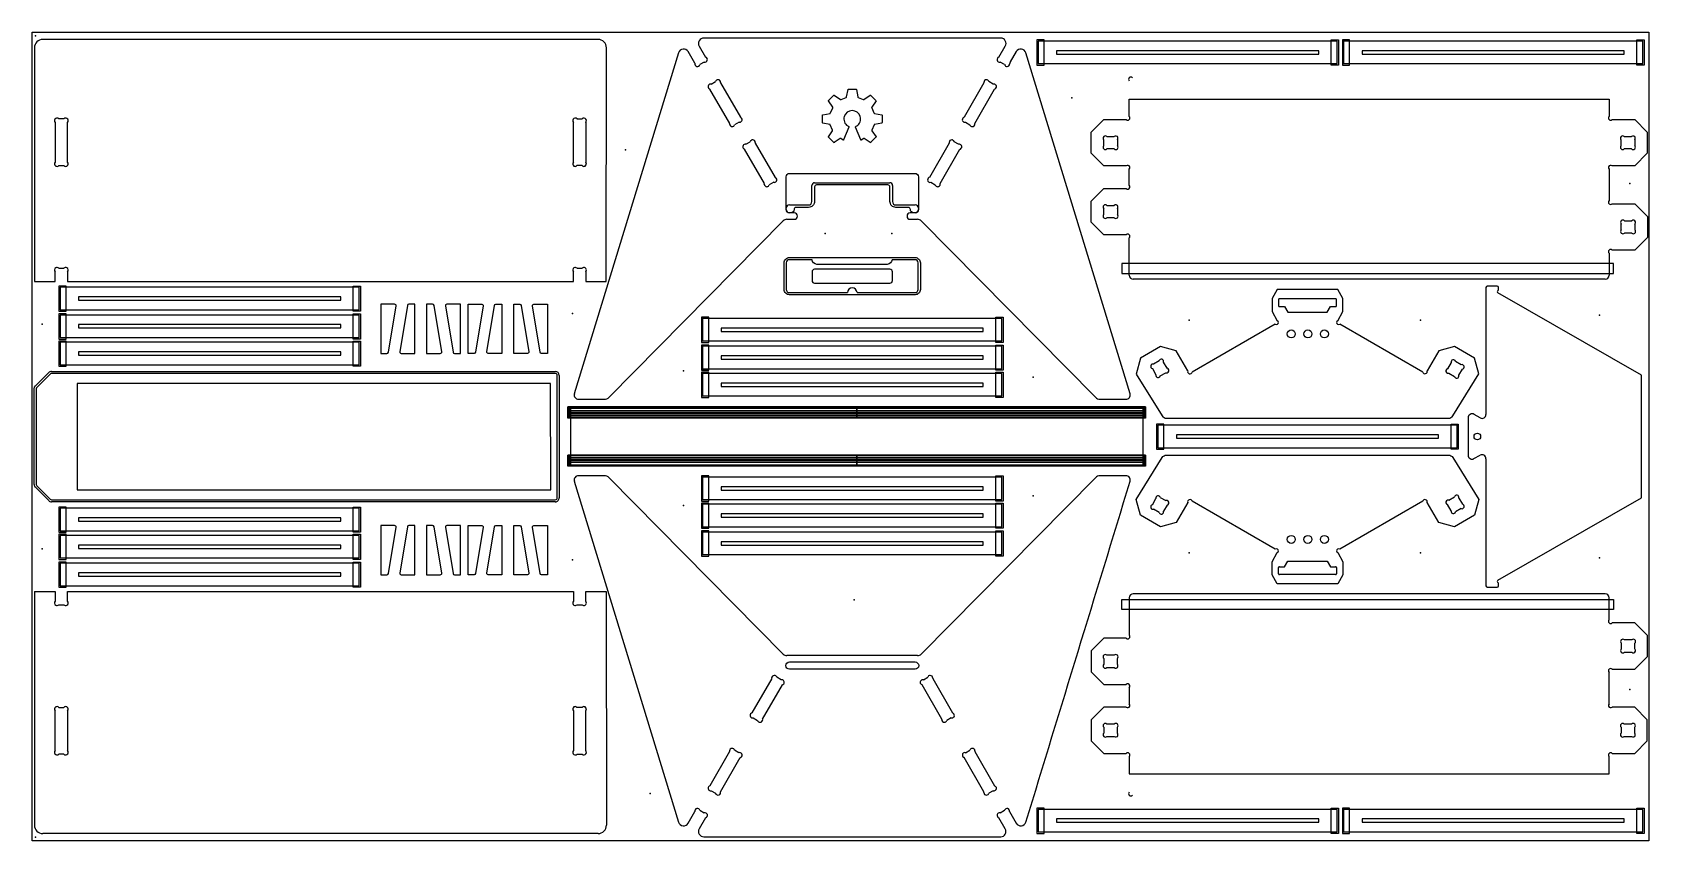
# Model space of a CAD drawing. Extents: x 0 to 96, y 0 to 48.
import ezdxf

# ---------------------------------------------------------------- set-up
doc = ezdxf.new("R2010")
doc.units = 0
doc.header["$MEASUREMENT"] = 0
for name, color, linetype in [('ANGLED_POCKET_3D', 7, 'CONTINUOUS'), ('ANGLED_POCKET_ENTRY', 3, 'CONTINUOUS'), ('BOARD_FIXINGS', 6, 'CONTINUOUS'), ('POCKETS_10MM', 5, 'CONTINUOUS'), ('POCKETS_5MM', 4, 'CONTINUOUS'), ('PROFILE_-_INSIDE', 30, 'CONTINUOUS'), ('PROFILE_-_OUTSIDE', 18, 'CONTINUOUS'), ('STOCK_PERIMETER', 1, 'CONTINUOUS')]:
    doc.layers.add(name, color=color, linetype=linetype)

msp = doc.modelspace()

# ---------------------------------------------------------------- linework, layer by layer
at = {"layer": 'ANGLED_POCKET_3D'}
for p, q in [((31.809, 25.783), (31.809, 25.726)), ((31.809, 25.783, -0.42), (31.809, 25.783)), ((31.809, 25.114, -0.42), (31.809, 25.783, -0.42)), ((66.104, 25.783, -0.42), (31.809, 25.783, -0.42)), ((66.104, 25.783), (31.809, 25.783)), ((31.809, 25.783, -0.21), (31.809, 25.726, -0.21)), ((66.104, 25.783, -0.21), (31.809, 25.783, -0.21)), ((66.104, 25.754), (31.809, 25.754)), ((31.809, 25.726), (31.809, 25.726, -0.354)), ((31.809, 25.167), (31.809, 25.726)), ((31.809, 25.726, -0.354), (31.809, 25.372, -0.354)), ((31.888, 25.726), (31.809, 25.726)), ((31.809, 25.726, -0.177), (31.809, 25.269, -0.177)), ((31.809, 25.448, -0.354), (31.809, 25.448, -0.42)), ((66.104, 25.448, -0.42), (31.809, 25.448, -0.42)), ((31.809, 25.447, -0.354), (31.809, 25.447)), ((31.888, 25.447), (31.809, 25.447)), ((31.809, 25.372, -0.354), (31.809, 25.167)), ((31.809, 25.288, -0.21), (31.809, 25.114, -0.21)), ((31.888, 25.167), (31.809, 25.167)), ((31.809, 25.167), (31.809, 25.114)), ((66.104, 25.14), (31.809, 25.14)), ((31.809, 25.114), (31.809, 25.114, -0.42)), ((66.104, 25.114), (31.809, 25.114)), ((66.104, 25.114, -0.42), (31.809, 25.114, -0.42)), ((66.104, 25.114, -0.21), (31.809, 25.114, -0.21)), ((31.849, 25.726), (31.849, 25.167)), ((31.888, 25.726), (31.888, 25.726, -0.354)), ((31.888, 25.167), (31.888, 25.726)), ((31.888, 25.726, -0.354), (31.888, 25.372, -0.354)), ((66.024, 25.726, -0.354), (31.888, 25.726, -0.354)), ((66.024, 25.726), (31.888, 25.726)), ((31.888, 25.726, -0.177), (31.888, 25.269, -0.177)), ((66.024, 25.726, -0.177), (31.888, 25.726, -0.177)), ((66.024, 25.549, -0.354), (31.888, 25.549, -0.354)), ((31.888, 25.447, -0.354), (31.888, 25.447)), ((31.888, 25.372, -0.354), (31.888, 25.167)), ((66.024, 25.372, -0.354), (31.888, 25.372, -0.354)), ((66.024, 25.269, -0.177), (31.888, 25.269, -0.177)), ((66.024, 25.167), (31.888, 25.167)), ((48.956, 25.114, -0.42), (48.956, 25.783, -0.42)), ((48.956, 25.783, -0.42), (48.956, 25.783)), ((48.956, 25.783), (48.956, 25.726)), ((48.956, 25.726), (48.956, 25.726, -0.354)), ((48.956, 25.726, -0.354), (48.956, 25.372, -0.354)), ((48.956, 25.372, -0.354), (48.956, 25.167)), ((48.956, 25.167), (48.956, 25.114)), ((48.956, 25.114), (48.956, 25.114, -0.42)), ((66.024, 25.726), (66.104, 25.726)), ((66.024, 25.167), (66.024, 25.726)), ((66.024, 25.726), (66.024, 25.726, -0.354)), ((66.024, 25.726, -0.354), (66.024, 25.372, -0.354)), ((66.024, 25.726, -0.177), (66.024, 25.269, -0.177)), ((66.024, 25.447, -0.354), (66.024, 25.447)), ((66.024, 25.447), (66.104, 25.447)), ((66.024, 25.372, -0.354), (66.024, 25.167)), ((66.104, 25.167), (66.024, 25.167)), ((66.064, 25.726), (66.064, 25.167)), ((66.104, 25.783), (66.104, 25.726)), ((66.104, 25.783, -0.42), (66.104, 25.783)), ((66.104, 25.114, -0.42), (66.104, 25.783, -0.42)), ((66.104, 25.783, -0.21), (66.104, 25.726, -0.21)), ((66.104, 25.726), (66.104, 25.726, -0.354)), ((66.104, 25.726, -0.354), (66.104, 25.372, -0.354)), ((66.104, 25.167), (66.104, 25.726)), ((66.104, 25.726, -0.177), (66.104, 25.269, -0.177)), ((66.104, 25.448, -0.354), (66.104, 25.448, -0.42)), ((66.104, 25.447, -0.354), (66.104, 25.447)), ((66.104, 25.372, -0.354), (66.104, 25.167)), ((66.104, 25.288, -0.21), (66.104, 25.114, -0.21)), ((66.104, 25.167), (66.104, 25.114)), ((66.104, 25.114), (66.104, 25.114, -0.42)), ((31.809, 22.913, -0.42), (31.809, 22.244, -0.42)), ((31.809, 22.913), (31.809, 22.913, -0.42)), ((31.809, 22.86), (31.809, 22.913)), ((66.104, 22.913), (31.809, 22.913)), ((66.104, 22.913, -0.42), (31.809, 22.913, -0.42)), ((31.809, 22.739, -0.21), (31.809, 22.913, -0.21)), ((66.104, 22.913, -0.21), (31.809, 22.913, -0.21)), ((66.104, 22.887), (31.809, 22.887)), ((31.809, 22.86), (31.809, 22.301)), ((31.809, 22.655, -0.354), (31.809, 22.86)), ((31.888, 22.86), (31.809, 22.86)), ((31.809, 22.301, -0.177), (31.809, 22.758, -0.177)), ((31.809, 22.301, -0.354), (31.809, 22.655, -0.354)), ((31.809, 22.58, -0.354), (31.809, 22.58)), ((31.888, 22.58), (31.809, 22.58)), ((31.809, 22.579, -0.354), (31.809, 22.579, -0.42)), ((66.104, 22.579, -0.42), (31.809, 22.579, -0.42)), ((31.809, 22.301), (31.809, 22.301, -0.354)), ((31.888, 22.301), (31.809, 22.301)), ((31.809, 22.244), (31.809, 22.301)), ((31.809, 22.244, -0.21), (31.809, 22.301, -0.21)), ((66.104, 22.272), (31.809, 22.272)), ((31.809, 22.244, -0.42), (31.809, 22.244)), ((66.104, 22.244, -0.42), (31.809, 22.244, -0.42)), ((66.104, 22.244), (31.809, 22.244)), ((66.104, 22.244, -0.21), (31.809, 22.244, -0.21)), ((31.849, 22.301), (31.849, 22.86)), ((31.888, 22.86), (31.888, 22.301)), ((31.888, 22.655, -0.354), (31.888, 22.86)), ((66.024, 22.86), (31.888, 22.86)), ((31.888, 22.301, -0.177), (31.888, 22.758, -0.177)), ((66.024, 22.758, -0.177), (31.888, 22.758, -0.177)), ((31.888, 22.301, -0.354), (31.888, 22.655, -0.354)), ((66.024, 22.655, -0.354), (31.888, 22.655, -0.354)), ((31.888, 22.58, -0.354), (31.888, 22.58)), ((66.024, 22.478, -0.354), (31.888, 22.478, -0.354)), ((31.888, 22.301), (31.888, 22.301, -0.354)), ((66.024, 22.301, -0.354), (31.888, 22.301, -0.354)), ((66.024, 22.301), (31.888, 22.301)), ((66.024, 22.301, -0.177), (31.888, 22.301, -0.177)), ((48.956, 22.86), (48.956, 22.913)), ((48.956, 22.913), (48.956, 22.913, -0.42)), ((48.956, 22.913, -0.42), (48.956, 22.244, -0.42)), ((48.956, 22.655, -0.354), (48.956, 22.86)), ((48.956, 22.301, -0.354), (48.956, 22.655, -0.354)), ((48.956, 22.244), (48.956, 22.301)), ((48.956, 22.301), (48.956, 22.301, -0.354)), ((48.956, 22.244, -0.42), (48.956, 22.244)), ((66.104, 22.86), (66.024, 22.86)), ((66.024, 22.86), (66.024, 22.301)), ((66.024, 22.655, -0.354), (66.024, 22.86)), ((66.024, 22.301, -0.177), (66.024, 22.758, -0.177)), ((66.024, 22.301, -0.354), (66.024, 22.655, -0.354)), ((66.024, 22.58, -0.354), (66.024, 22.58)), ((66.024, 22.58), (66.104, 22.58)), ((66.024, 22.301), (66.104, 22.301)), ((66.024, 22.301), (66.024, 22.301, -0.354)), ((66.064, 22.301), (66.064, 22.86)), ((66.104, 22.913, -0.42), (66.104, 22.244, -0.42)), ((66.104, 22.913), (66.104, 22.913, -0.42)), ((66.104, 22.86), (66.104, 22.913)), ((66.104, 22.739, -0.21), (66.104, 22.913, -0.21)), ((66.104, 22.655, -0.354), (66.104, 22.86)), ((66.104, 22.86), (66.104, 22.301)), ((66.104, 22.301, -0.177), (66.104, 22.758, -0.177)), ((66.104, 22.301, -0.354), (66.104, 22.655, -0.354)), ((66.104, 22.58, -0.354), (66.104, 22.58)), ((66.104, 22.579, -0.354), (66.104, 22.579, -0.42)), ((66.104, 22.301), (66.104, 22.301, -0.354)), ((66.104, 22.244), (66.104, 22.301)), ((66.104, 22.244, -0.21), (66.104, 22.301, -0.21)), ((66.104, 22.244, -0.42), (66.104, 22.244))]:
    msp.add_line(p, q, dxfattribs=at)
at = {"layer": 'ANGLED_POCKET_ENTRY'}
for points in [[(31.888, 25.726), (66.024, 25.726), (66.024, 25.167), (31.888, 25.167)], [(31.888, 22.301), (66.024, 22.301), (66.024, 22.86), (31.888, 22.86)]]:
    msp.add_lwpolyline(points, close=True, dxfattribs=at)
at = {"layer": 'BOARD_FIXINGS'}
for p in [(0.193, 47.821), (61.721, 44.145), (35.232, 41.05), (94.856, 39.044), (47.079, 36.081), (51.049, 36.081), (32.078, 31.328), (68.699, 30.931), (82.439, 30.931), (93.065, 31.232), (0.582, 30.698), (38.677, 27.927), (59.436, 27.534), (59.436, 20.493), (38.677, 19.907), (0.582, 17.334), (32.078, 16.693), (68.699, 17.1), (82.439, 17.1), (93.065, 16.799), (48.805, 14.313), (94.856, 8.988), (36.688, 2.809), (0.193, 0.211)]:
    msp.add_point(p, dxfattribs=at)
at = {"layer": 'POCKETS_10MM'}
for p, q in [((48.035, 44.041), (48.336, 44.165)), ((49.041, 44.165), (49.343, 44.041)), ((47.398, 43.239), (47.531, 43.549)), ((49.846, 43.549), (49.979, 43.239)), ((47.519, 42.21), (47.387, 42.541)), ((49.99, 42.541), (49.858, 42.21)), ((48.155, 41.632), (48.003, 41.714)), ((49.374, 41.714), (49.222, 41.632)), ((1.139, 27.88), (31.053, 27.882)), ((0.112, 26.853), (0.13, 26.943)), ((0.13, 26.943), (0.181, 27.02)), ((0.181, 27.02), (0.972, 27.811)), ((31.291, 27.646), (31.294, 20.375)), ((0.112, 21.165), (0.112, 26.853)), ((0.972, 20.207), (0.181, 20.998)), ((31.058, 20.139), (1.139, 20.138))]:
    msp.add_line(p, q, dxfattribs=at)
for points in [[(59.656, 46.08), (60.089, 46.08), (60.089, 47.576), (59.656, 47.576)], [(77.568, 46.08), (77.135, 46.08), (77.135, 47.576), (77.568, 47.576)], [(77.795, 46.08), (78.228, 46.08), (78.228, 47.576), (77.795, 47.576)], [(95.708, 46.08), (95.275, 46.08), (95.275, 47.576), (95.708, 47.576)], [(64.694, 34.288), (64.694, 33.704), (93.894, 33.704), (93.894, 34.288)], [(1.575, 31.46), (2.008, 31.46), (2.008, 32.956), (1.575, 32.956)], [(19.488, 31.46), (19.055, 31.46), (19.055, 32.956), (19.488, 32.956)], [(1.575, 29.806), (2.008, 29.806), (2.008, 31.302), (1.575, 31.302)], [(19.488, 29.806), (19.055, 29.806), (19.055, 31.302), (19.488, 31.302)], [(39.732, 29.605), (40.165, 29.605), (40.165, 31.101), (39.732, 31.101)], [(57.645, 29.605), (57.212, 29.605), (57.212, 31.101), (57.645, 31.101)], [(1.575, 28.192), (2.008, 28.192), (2.008, 29.688), (1.575, 29.688)], [(19.488, 28.192), (19.055, 28.192), (19.055, 29.688), (19.488, 29.688)], [(39.732, 27.951), (40.165, 27.951), (40.165, 29.447), (39.732, 29.447)], [(57.645, 27.951), (57.212, 27.951), (57.212, 29.447), (57.645, 29.447)], [(2.671, 20.847), (30.782, 20.847), (30.778, 27.173), (2.671, 27.172)], [(39.732, 26.337), (40.165, 26.337), (40.165, 27.833), (39.732, 27.833)], [(57.645, 26.337), (57.212, 26.337), (57.212, 27.833), (57.645, 27.833)], [(66.767, 23.262), (67.2, 23.262), (67.2, 24.758), (66.767, 24.758)], [(84.679, 23.262), (84.246, 23.262), (84.246, 24.758), (84.679, 24.758)], [(39.732, 20.175), (40.165, 20.175), (40.165, 21.671), (39.732, 21.671)], [(57.645, 20.175), (57.212, 20.175), (57.212, 21.671), (57.645, 21.671)], [(1.575, 18.324), (2.008, 18.324), (2.008, 19.82), (1.575, 19.82)], [(19.488, 18.324), (19.055, 18.324), (19.055, 19.82), (19.488, 19.82)], [(39.732, 18.56), (40.165, 18.56), (40.165, 20.057), (39.732, 20.057)], [(57.645, 18.56), (57.212, 18.56), (57.212, 20.057), (57.645, 20.057)], [(39.732, 16.907), (40.165, 16.907), (40.165, 18.403), (39.732, 18.403)], [(57.645, 16.907), (57.212, 16.907), (57.212, 18.403), (57.645, 18.403)], [(1.575, 16.71), (2.008, 16.71), (2.008, 18.206), (1.575, 18.206)], [(19.488, 16.71), (19.055, 16.71), (19.055, 18.206), (19.488, 18.206)], [(1.575, 15.057), (2.008, 15.057), (2.008, 16.553), (1.575, 16.553)], [(19.488, 15.057), (19.055, 15.057), (19.055, 16.553), (19.488, 16.553)], [(64.694, 13.743), (64.694, 14.327), (93.894, 14.327), (93.894, 13.743)], [(59.656, 0.436), (60.089, 0.436), (60.089, 1.932), (59.656, 1.932)], [(77.568, 0.436), (77.135, 0.436), (77.135, 1.932), (77.568, 1.932)], [(77.795, 0.436), (78.228, 0.436), (78.228, 1.932), (77.795, 1.932)], [(95.708, 0.436), (95.275, 0.436), (95.275, 1.932), (95.708, 1.932)]]:
    msp.add_lwpolyline(points, close=True, dxfattribs=at)
for points in [[(47.531, 43.549, 0.247752), (47.529, 43.583), (47.276, 43.952, -0.341571), (47.279, 43.982), (47.595, 44.299, -0.343622), (47.625, 44.301), (48.001, 44.044, 0.241389), (48.035, 44.041)], [(48.336, 44.165, 0.242832), (48.358, 44.19), (48.442, 44.64, -0.343155), (48.465, 44.659), (48.912, 44.659, -0.342745), (48.936, 44.64), (49.019, 44.19, 0.243573), (49.041, 44.165)], [(49.343, 44.041, 0.241471), (49.377, 44.044), (49.752, 44.301, -0.343447), (49.782, 44.299), (50.099, 43.982, -0.34221), (50.101, 43.952), (49.848, 43.583, 0.246616), (49.846, 43.549)], [(46.938, 42.642, -0.343186), (46.918, 42.665), (46.918, 43.112, -0.341956), (46.938, 43.136), (47.372, 43.216, 0.239287), (47.398, 43.239)], [(49.979, 43.239, 0.240404), (50.005, 43.216), (50.44, 43.136, -0.34245), (50.459, 43.112), (50.459, 42.665, -0.343186), (50.44, 42.642), (50.016, 42.563, 0.248501), (49.99, 42.541)], [(47.387, 42.541, 0.248644), (47.362, 42.563), (46.938, 42.642)], [(48.422, 42.469), (48.446, 42.451), (48.484, 42.428, -0.351653), (48.494, 42.399), (48.18, 41.642, -0.446825), (48.155, 41.632)], [(49.222, 41.632, -0.446574), (49.197, 41.642), (48.884, 42.399, -0.353509), (48.893, 42.428), (48.931, 42.451), (48.955, 42.469)], [(48.003, 41.714, 0.261342), (47.97, 41.713), (47.625, 41.476, -0.340847), (47.595, 41.479), (47.279, 41.795, -0.342703), (47.276, 41.825), (47.517, 42.176, 0.240875), (47.519, 42.21)], [(49.858, 42.21, 0.242002), (49.861, 42.176), (50.101, 41.825, -0.341425), (50.099, 41.795), (49.782, 41.479, -0.340556), (49.752, 41.476), (49.407, 41.713, 0.261321), (49.374, 41.714)]]:
    msp.add_lwpolyline(points, format="xyb", dxfattribs=at)
for points in [[(45.234, 37.505, -0.413965), (45.037, 37.3), (44.959, 37.3, -0.414214), (44.762, 37.497), (44.762, 39.452, -0.414214), (44.959, 39.648), (52.419, 39.648, -0.414214), (52.616, 39.452), (52.616, 37.497, -0.414214), (52.419, 37.3), (52.34, 37.3, -0.413965), (52.143, 37.505, 0.413541), (52.025, 37.631), (51.281, 37.631, -0.414214), (50.926, 37.986), (50.926, 38.848, 0.414214), (50.808, 38.966), (46.569, 38.966, 0.414214), (46.451, 38.848), (46.451, 37.986, -0.414214), (46.097, 37.631), (45.352, 37.631, 0.413541)], [(52.734, 34.333), (52.734, 32.753, -0.414214), (52.419, 32.438), (44.959, 32.438, -0.414214), (44.644, 32.753), (44.644, 34.333, -0.414214), (44.959, 34.648), (52.419, 34.648, -0.414214)], [(46.303, 33.278, 0.414214), (46.451, 33.13), (50.926, 33.13, 0.414214), (51.074, 33.278), (51.074, 33.803, 0.414214), (50.926, 33.951), (46.451, 33.951, 0.414214), (46.303, 33.803)], [(44.959, 10.619), (52.419, 10.619, -1), (52.419, 10.186), (44.959, 10.186, -1)]]:
    msp.add_lwpolyline(points, format="xyb", close=True, dxfattribs=at)
for centre, radius, start, end in [((65.239, 45.235), 0.135, 44.99455, 224.99271), ((48.689, 42.886), 0.495, 302.58522, 237.41478), ((1.139, 27.644), 0.236, 89.98296, 135.00595), ((31.052, 27.642), 0.24, 0.84936, 89.74807), ((0.348, 21.165), 0.236, 180, 225), ((1.139, 20.374), 0.236, 225.00002, 270.00171), ((31.057, 20.375), 0.236, 270.01548, 0.02324), ((65.239, 2.796), 0.135, 135.00729, 315.00545)]:
    msp.add_arc(centre, radius, start, end, dxfattribs=at)
at = {"layer": 'POCKETS_5MM'}
for points in [[(76.395, 46.739), (76.395, 46.936), (60.828, 46.936), (60.828, 46.739)], [(94.535, 46.739), (94.535, 46.936), (78.968, 46.936), (78.968, 46.739)], [(18.314, 32.119), (18.314, 32.316), (2.747, 32.316), (2.747, 32.119)], [(18.314, 30.465), (18.314, 30.662), (2.747, 30.662), (2.747, 30.465)], [(56.472, 30.264), (56.472, 30.461), (40.905, 30.461), (40.905, 30.264)], [(18.314, 28.851), (18.314, 29.048), (2.747, 29.048), (2.747, 28.851)], [(56.472, 28.61), (56.472, 28.807), (40.905, 28.807), (40.905, 28.61)], [(56.472, 26.996), (56.472, 27.193), (40.905, 27.193), (40.905, 26.996)], [(83.506, 23.921), (83.506, 24.118), (67.939, 24.118), (67.939, 23.921)], [(56.472, 20.834), (56.472, 21.031), (40.905, 21.031), (40.905, 20.834)], [(56.472, 19.22), (56.472, 19.417), (40.905, 19.417), (40.905, 19.22)], [(18.314, 18.983), (18.314, 19.18), (2.747, 19.18), (2.747, 18.983)], [(18.314, 17.369), (18.314, 17.566), (2.747, 17.566), (2.747, 17.369)], [(56.472, 17.566), (56.472, 17.763), (40.905, 17.763), (40.905, 17.566)], [(18.314, 15.716), (18.314, 15.913), (2.747, 15.913), (2.747, 15.716)], [(76.395, 1.095), (76.395, 1.292), (60.828, 1.292), (60.828, 1.095)], [(94.535, 1.095), (94.535, 1.292), (78.968, 1.292), (78.968, 1.095)]]:
    msp.add_lwpolyline(points, close=True, dxfattribs=at)
at = {"layer": 'PROFILE_-_INSIDE'}
for p, q in [((40.234, 44.659), (40.203, 44.67)), ((41.411, 42.62), (40.234, 44.659)), ((40.312, 44.952), (40.573, 45.103)), ((40.873, 45.056), (40.866, 45.024)), ((40.866, 45.024), (42.044, 42.985)), ((56.511, 45.024), (55.334, 42.985)), ((55.966, 42.62), (57.143, 44.659)), ((56.505, 45.056), (56.511, 45.024)), ((57.065, 44.952), (56.804, 45.103)), ((57.143, 44.659), (57.175, 44.67)), ((41.405, 42.587), (41.411, 42.62)), ((41.965, 42.692), (41.704, 42.541)), ((42.044, 42.985), (42.075, 42.974)), ((55.334, 42.985), (55.302, 42.974)), ((55.412, 42.692), (55.673, 42.541)), ((55.972, 42.587), (55.966, 42.62)), ((42.372, 41.38), (42.633, 41.531)), ((42.933, 41.485), (42.926, 41.452)), ((42.926, 41.452), (44.104, 39.413)), ((54.451, 41.452), (53.274, 39.413)), ((54.445, 41.485), (54.451, 41.452)), ((55.005, 41.38), (54.744, 41.531)), ((63.62, 41.294), (63.62, 41.643)), ((63.811, 41.833), (64.241, 41.833)), ((64.432, 41.643), (64.432, 41.294)), ((94.343, 41.294), (94.343, 41.643)), ((94.534, 41.833), (94.963, 41.833)), ((95.154, 41.642), (95.154, 41.294)), ((42.294, 41.087), (42.262, 41.098)), ((43.471, 39.048), (42.294, 41.087)), ((53.906, 39.048), (55.083, 41.087)), ((55.083, 41.087), (55.115, 41.098)), ((64.241, 41.103), (63.811, 41.103)), ((94.963, 41.103), (94.533, 41.103)), ((44.104, 39.413), (44.135, 39.402)), ((53.274, 39.413), (53.243, 39.402)), ((43.465, 39.015), (43.471, 39.048)), ((44.025, 39.12), (43.764, 38.969)), ((53.352, 39.12), (53.613, 38.969)), ((53.913, 39.015), (53.906, 39.048)), ((63.62, 37.203), (63.62, 37.552)), ((63.811, 37.742), (64.241, 37.742)), ((64.432, 37.552), (64.432, 37.203)), ((64.241, 37.012), (63.811, 37.012)), ((94.358, 36.293), (94.358, 36.641)), ((94.549, 36.832), (94.978, 36.832)), ((95.169, 36.641), (95.169, 36.292)), ((94.978, 36.102), (94.548, 36.102)), ((73.997, 32.157), (73.997, 31.781)), ((77.378, 32.196), (74.068, 32.196)), ((74.068, 31.742), (74.361, 31.742)), ((74.361, 31.742), (74.557, 31.407)), ((76.889, 31.407), (77.085, 31.742)), ((77.085, 31.742), (77.378, 31.742)), ((77.449, 31.781), (77.449, 32.157)), ((74.557, 31.407), (76.889, 31.407)), ((66.51, 28.057), (66.722, 27.686)), ((66.918, 28.51), (66.581, 28.317)), ((67.391, 28.068), (67.179, 28.439)), ((84.256, 28.406), (84.043, 28.036)), ((84.853, 28.282), (84.517, 28.476)), ((84.71, 27.652), (84.923, 28.022)), ((66.982, 27.615), (67.319, 27.808)), ((84.113, 27.775), (84.45, 27.582)), ((66.51, 19.955), (66.722, 20.326)), ((66.982, 20.397), (67.319, 20.204)), ((84.113, 20.236), (84.45, 20.43)), ((84.71, 20.36), (84.923, 19.99)), ((66.918, 19.502), (66.581, 19.694)), ((67.391, 19.944), (67.179, 19.573)), ((84.256, 19.606), (84.043, 19.976)), ((84.853, 19.729), (84.517, 19.536)), ((74.361, 16.27), (74.557, 16.604)), ((74.557, 16.604), (76.889, 16.604)), ((76.889, 16.604), (77.085, 16.27)), ((73.997, 15.855), (73.997, 16.23)), ((74.068, 16.27), (74.361, 16.27)), ((77.378, 15.816), (74.068, 15.816)), ((77.085, 16.27), (77.378, 16.27)), ((77.449, 16.23), (77.449, 15.855)), ((94.358, 11.739), (94.358, 11.39)), ((94.978, 11.93), (94.548, 11.93)), ((95.169, 11.39), (95.169, 11.739)), ((63.62, 10.829), (63.62, 10.48)), ((64.241, 11.02), (63.811, 11.02)), ((64.432, 10.48), (64.432, 10.829)), ((94.549, 11.199), (94.978, 11.199)), ((43.91, 9.629), (42.733, 7.59)), ((43.904, 9.662), (43.91, 9.629)), ((44.464, 9.557), (44.203, 9.708)), ((52.913, 9.557), (53.174, 9.708)), ((53.474, 9.662), (53.467, 9.629)), ((53.467, 9.629), (54.644, 7.59)), ((63.811, 10.289), (64.241, 10.289)), ((43.365, 7.225), (44.543, 9.264)), ((44.543, 9.264), (44.574, 9.275)), ((52.835, 9.264), (52.804, 9.275)), ((54.012, 7.225), (52.835, 9.264)), ((42.733, 7.59), (42.702, 7.58)), ((42.811, 7.297), (43.072, 7.147)), ((43.372, 7.193), (43.365, 7.225)), ((54.006, 7.193), (54.012, 7.225)), ((54.566, 7.297), (54.305, 7.147)), ((54.644, 7.59), (54.676, 7.58)), ((63.62, 6.738), (63.62, 6.389)), ((64.241, 6.929), (63.811, 6.929)), ((64.432, 6.389), (64.432, 6.738)), ((94.343, 6.738), (94.343, 6.389)), ((94.963, 6.929), (94.533, 6.929)), ((95.154, 6.389), (95.154, 6.738)), ((63.811, 6.198), (64.241, 6.198)), ((94.534, 6.198), (94.963, 6.198)), ((41.41, 5.299), (40.233, 3.26)), ((40.865, 2.895), (42.043, 4.934)), ((41.404, 5.332), (41.41, 5.299)), ((41.964, 5.227), (41.703, 5.378)), ((42.043, 4.934), (42.074, 4.945)), ((55.335, 4.934), (55.304, 4.945)), ((56.512, 2.895), (55.335, 4.934)), ((55.413, 5.227), (55.674, 5.378)), ((55.974, 5.332), (55.967, 5.299)), ((55.967, 5.299), (57.144, 3.26)), ((40.233, 3.26), (40.202, 3.249)), ((40.311, 2.967), (40.572, 2.816)), ((40.872, 2.863), (40.865, 2.895)), ((56.506, 2.863), (56.512, 2.895)), ((57.066, 2.967), (56.805, 2.816)), ((57.144, 3.26), (57.176, 3.249))]:
    msp.add_line(p, q, dxfattribs=at)
for centre, radius in [((74.761, 30.108), 0.236), ((75.746, 30.108), 0.236), ((76.73, 30.108), 0.236), ((85.81, 24.016), 0.197), ((74.761, 17.904), 0.236), ((75.746, 17.904), 0.236), ((76.73, 17.904), 0.236)]:
    msp.add_circle(centre, radius, dxfattribs=at)
for centre, radius, start, end in [((40.714, 45.065), 0.146, 88.52558, 165.23375), ((40.718, 45.056), 0.155, 0.01456, 90.01456), ((56.659, 45.056), 0.155, 89.98544, 179.98544), ((56.663, 45.065), 0.146, 14.76625, 91.47442), ((40.28, 44.804), 0.155, 150.01456, 240.01456), ((40.274, 44.811), 0.146, 74.76566, 151.49906), ((57.103, 44.811), 0.146, 28.50094, 105.23434), ((57.097, 44.804), 0.155, 299.98544, 29.98544), ((41.56, 42.587), 0.155, 179.99144, 269.99144), ((41.563, 42.579), 0.146, 268.50786, 345.23845), ((42.003, 42.833), 0.146, 254.78953, 331.47347), ((41.998, 42.84), 0.155, 329.99144, 59.99144), ((55.38, 42.84), 0.155, 120.00856, 210.00856), ((55.374, 42.833), 0.146, 208.52653, 285.21047), ((55.814, 42.579), 0.146, 194.76155, 271.49214), ((55.818, 42.587), 0.155, 270.00856, 0.00856), ((42.34, 41.232), 0.155, 150.01456, 240.01456), ((42.334, 41.239), 0.146, 74.76566, 151.49906), ((42.774, 41.494), 0.146, 88.52558, 165.23375), ((42.778, 41.485), 0.155, 0.01456, 90.01456), ((54.6, 41.485), 0.155, 89.98544, 179.98544), ((54.603, 41.494), 0.146, 14.76625, 91.47442), ((55.043, 41.239), 0.146, 28.50094, 105.23434), ((55.038, 41.232), 0.155, 299.98544, 29.98544), ((63.716, 41.738), 0.135, 44.99455, 224.99442), ((63.716, 41.198), 0.135, 134.99454, 314.9945), ((64.337, 41.738), 0.135, 314.99428, 134.99528), ((64.337, 41.198), 0.135, 224.99533, 44.99416), ((94.438, 41.738), 0.135, 44.99455, 224.99442), ((94.438, 41.198), 0.135, 134.99454, 314.9945), ((95.059, 41.738), 0.135, 314.99428, 134.99528), ((95.059, 41.198), 0.135, 224.99533, 44.99416), ((44.057, 39.268), 0.155, 329.99144, 59.99144), ((53.32, 39.268), 0.155, 120.00856, 210.00856), ((43.619, 39.015), 0.155, 179.99144, 269.99144), ((43.623, 39.007), 0.146, 268.50786, 345.23845), ((44.063, 39.261), 0.146, 254.78953, 331.47347), ((53.314, 39.261), 0.146, 208.52653, 285.21047), ((53.754, 39.007), 0.146, 194.76155, 271.49214), ((53.758, 39.015), 0.155, 270.00856, 0.00856), ((63.716, 37.647), 0.135, 44.99455, 224.99442), ((64.337, 37.647), 0.135, 314.99428, 134.99528), ((63.716, 37.107), 0.135, 134.99454, 314.9945), ((64.337, 37.107), 0.135, 224.99533, 44.99416), ((94.453, 36.737), 0.135, 44.99455, 224.99442), ((95.074, 36.737), 0.135, 314.99428, 134.99528), ((94.453, 36.197), 0.135, 134.99454, 314.9945), ((95.074, 36.197), 0.135, 224.99533, 44.99416), ((74.056, 32.135), 0.0628, 78.91072, 159.03364), ((74.056, 31.803), 0.0624, 200.50379, 281.25293), ((77.39, 32.135), 0.0628, 20.96632, 101.08912), ((77.39, 31.803), 0.0624, 258.74707, 339.49622), ((66.546, 28.187), 0.135, 74.73182, 254.73177), ((67.049, 28.474), 0.135, 344.73183, 164.7317), ((67.355, 27.938), 0.135, 254.7309, 74.73453), ((84.078, 27.906), 0.135, 105.04585, 285.04948), ((84.387, 28.441), 0.135, 15.04868, 195.04855), ((84.888, 28.152), 0.135, 285.04861, 105.04856), ((66.852, 27.651), 0.135, 164.73459, 344.73078), ((84.58, 27.617), 0.135, 195.0496, 15.04579), ((66.852, 20.361), 0.135, 15.26922, 195.26541), ((67.355, 20.074), 0.135, 285.26547, 105.2691), ((84.078, 20.106), 0.135, 74.95052, 254.95415), ((84.58, 20.395), 0.135, 344.95421, 164.9504), ((66.546, 19.825), 0.135, 105.26823, 285.26818), ((67.049, 19.538), 0.135, 195.2683, 15.26817), ((84.387, 19.571), 0.135, 164.95145, 344.95132), ((84.888, 19.86), 0.135, 254.95144, 74.95139), ((74.056, 16.208), 0.0624, 78.74707, 159.49621), ((74.056, 15.877), 0.0628, 200.96636, 281.08928), ((77.39, 16.208), 0.0624, 20.50378, 101.25293), ((77.39, 15.877), 0.0628, 258.91088, 339.03368), ((94.453, 11.834), 0.135, 45.0055, 225.00545), ((95.074, 11.835), 0.135, 315.00583, 135.00467), ((63.716, 10.924), 0.135, 45.0055, 225.00545), ((64.337, 10.924), 0.135, 315.00583, 135.00467), ((94.453, 11.295), 0.135, 135.00557, 315.00545), ((95.074, 11.295), 0.135, 225.00472, 45.00571), ((44.059, 9.662), 0.155, 90.00856, 180.00856), ((44.062, 9.671), 0.146, 14.76155, 91.49214), ((53.315, 9.671), 0.146, 88.50786, 165.23845), ((53.319, 9.662), 0.155, 359.99144, 89.99144), ((63.716, 10.384), 0.135, 135.00557, 315.00545), ((64.337, 10.385), 0.135, 225.00472, 45.00571), ((44.502, 9.416), 0.146, 28.52653, 105.21047), ((44.496, 9.409), 0.155, 300.00856, 30.00856), ((52.881, 9.409), 0.155, 149.99144, 239.99144), ((52.875, 9.417), 0.146, 74.78953, 151.47347), ((42.779, 7.446), 0.155, 119.98544, 209.98544), ((42.773, 7.438), 0.146, 208.50094, 285.23434), ((43.213, 7.184), 0.146, 194.76625, 271.47442), ((43.217, 7.193), 0.155, 269.98544, 359.98544), ((54.161, 7.193), 0.155, 180.01456, 270.01456), ((54.164, 7.184), 0.146, 268.52558, 345.23375), ((54.604, 7.438), 0.146, 254.76566, 331.49906), ((54.599, 7.446), 0.155, 330.01456, 60.01456), ((63.716, 6.833), 0.135, 45.0055, 225.00545), ((64.337, 6.833), 0.135, 315.00583, 135.00467), ((94.438, 6.833), 0.135, 45.0055, 225.00545), ((95.059, 6.833), 0.135, 315.00583, 135.00467), ((63.716, 6.293), 0.135, 135.00557, 315.00545), ((64.337, 6.294), 0.135, 225.00472, 45.00571), ((94.438, 6.293), 0.135, 135.00557, 315.00545), ((95.059, 6.294), 0.135, 225.00472, 45.00571), ((41.559, 5.332), 0.155, 90.00856, 180.00856), ((41.562, 5.34), 0.146, 14.76155, 91.49214), ((42.002, 5.086), 0.146, 28.52653, 105.21047), ((41.996, 5.079), 0.155, 300.00856, 30.00856), ((55.381, 5.079), 0.155, 149.99144, 239.99144), ((55.375, 5.086), 0.146, 74.78953, 151.47347), ((55.815, 5.34), 0.146, 88.50786, 165.23845), ((55.819, 5.332), 0.155, 359.99144, 89.99144), ((40.279, 3.115), 0.155, 119.98544, 209.98544), ((40.273, 3.108), 0.146, 208.50094, 285.23434), ((57.104, 3.108), 0.146, 254.76566, 331.49906), ((57.099, 3.115), 0.155, 330.01456, 60.01456), ((40.713, 2.854), 0.146, 194.76625, 271.47442), ((40.717, 2.863), 0.155, 269.98544, 359.98544), ((56.66, 2.863), 0.155, 180.01456, 270.01456), ((56.664, 2.854), 0.146, 268.52558, 345.23375)]:
    msp.add_arc(centre, radius, start, end, dxfattribs=at)
at = {"layer": 'PROFILE_-_OUTSIDE'}
for p, q in [((33.595, 47.609), (0.621, 47.609)), ((34.086, 33.228), (34.095, 47.115)), ((39.599, 47.216), (39.98, 46.555)), ((57.506, 47.688), (39.872, 47.688)), ((57.397, 46.555), (57.779, 47.216)), ((38.374, 46.816), (32.186, 26.556)), ((39.347, 46.19), (38.948, 46.882)), ((39.902, 46.262), (39.641, 46.111)), ((57.736, 46.111), (57.476, 46.262)), ((58.429, 46.882), (58.076, 46.269)), ((65.191, 26.556), (59.003, 46.816)), ((65.141, 44.058), (93.634, 44.063)), ((65.141, 43.033), (65.141, 44.058)), ((93.634, 44.063), (93.634, 43.033)), ((1.356, 42.678), (1.356, 40.324)), ((1.872, 42.893), (1.571, 42.893)), ((2.087, 40.324), (2.087, 42.678)), ((32.13, 40.324), (32.13, 42.678)), ((32.344, 42.893), (32.645, 42.893)), ((32.86, 42.678), (32.86, 40.324)), ((62.87, 42.092), (63.62, 42.842)), ((63.62, 42.842), (64.95, 42.842)), ((93.825, 42.842), (95.154, 42.842)), ((95.154, 42.842), (95.904, 42.092)), ((62.87, 40.842), (62.87, 42.092)), ((95.904, 42.092), (95.904, 40.842)), ((63.62, 40.092), (62.87, 40.842)), ((95.904, 40.842), (95.154, 40.092)), ((1.571, 40.109), (1.872, 40.109)), ((32.645, 40.109), (32.344, 40.109)), ((64.95, 40.092), (63.62, 40.092)), ((65.141, 38.944), (65.141, 39.901)), ((93.634, 39.901), (93.634, 39.717)), ((93.634, 39.717), (93.634, 38.217)), ((95.154, 40.092), (93.825, 40.092)), ((46.294, 38.096), (46.294, 38.937)), ((46.451, 39.094), (50.926, 39.094)), ((51.084, 38.937), (51.084, 38.096)), ((62.87, 38.003), (63.62, 38.753)), ((63.62, 38.753), (64.95, 38.753)), ((44.762, 37.497), (44.762, 37.576)), ((44.959, 37.772), (46.097, 37.772)), ((46.294, 37.969), (46.294, 38.096)), ((51.084, 38.096), (51.084, 37.969)), ((51.281, 37.772), (52.419, 37.772)), ((52.616, 37.576), (52.616, 37.497)), ((62.87, 36.753), (62.87, 38.003)), ((93.634, 38.217), (93.634, 38.033)), ((93.825, 37.842), (95.169, 37.842)), ((95.169, 37.842), (95.919, 37.092)), ((34.249, 26.35), (44.59, 36.827)), ((44.814, 36.921), (45.244, 36.921)), ((45.244, 37.3), (44.959, 37.3)), ((52.419, 37.3), (52.133, 37.3)), ((52.133, 36.921), (52.563, 36.921)), ((52.787, 36.827), (63.128, 26.35)), ((63.62, 36.003), (62.87, 36.753)), ((95.919, 37.092), (95.919, 35.842)), ((64.95, 36.003), (63.62, 36.003)), ((65.141, 33.598), (65.141, 35.812)), ((95.919, 35.842), (95.169, 35.092)), ((93.634, 34.901), (93.634, 33.598)), ((95.169, 35.092), (93.825, 35.092)), ((1.356, 33.229), (1.356, 33.801)), ((1.57, 34.016), (1.871, 34.016)), ((2.086, 33.801), (2.086, 33.229)), ((32.13, 33.229), (32.13, 33.801)), ((32.345, 34.016), (32.646, 34.016)), ((32.861, 33.801), (32.861, 33.229)), ((52.419, 34.52), (51.052, 34.52)), ((0.13, 33.228), (1.356, 33.229)), ((2.086, 33.229), (32.13, 33.229)), ((32.861, 33.229), (34.086, 33.228)), ((93.398, 33.362), (65.377, 33.362)), ((73.93, 32.757), (73.618, 32.213)), ((77.516, 32.757), (73.93, 32.757)), ((77.828, 32.213), (77.516, 32.757)), ((86.322, 32.875), (86.322, 25.328)), ((86.996, 32.954), (86.401, 32.954)), ((87.075, 32.758), (87.075, 32.875)), ((20.703, 31.873), (20.703, 28.951)), ((22.713, 28.951), (22.713, 31.873)), ((23.414, 31.873), (23.414, 28.951)), ((25.423, 28.951), (25.423, 31.873)), ((25.875, 28.951), (25.875, 31.873)), ((27.885, 31.873), (27.885, 28.951)), ((28.586, 28.951), (28.586, 31.873)), ((30.596, 31.873), (30.596, 28.951)), ((73.618, 32.213), (73.618, 31.441)), ((77.828, 31.441), (77.828, 32.213)), ((95.551, 27.663), (87.031, 32.546)), ((73.618, 31.441), (73.93, 30.897)), ((77.516, 30.897), (77.828, 31.441)), ((73.812, 30.694), (68.872, 27.844)), ((82.574, 27.845), (77.635, 30.694)), ((66.995, 29.355), (65.804, 28.668)), ((67.929, 29.105), (66.995, 29.355)), ((68.611, 27.914), (67.929, 29.105)), ((83.517, 29.105), (82.835, 27.915)), ((84.451, 29.355), (83.517, 29.105)), ((85.642, 28.668), (84.451, 29.355)), ((65.804, 28.668), (65.552, 27.729)), ((85.894, 27.73), (85.642, 28.668)), ((1.056, 27.728), (0.265, 26.936)), ((31.053, 27.764), (1.138, 27.762)), ((31.176, 20.375), (31.171, 27.646)), ((95.551, 20.368), (95.551, 27.663)), ((0.23, 26.853), (0.23, 21.165)), ((32.437, 26.233), (32.471, 26.233)), ((32.471, 26.233), (33.968, 26.233)), ((63.409, 26.233), (64.907, 26.233)), ((64.907, 26.233), (64.941, 26.233)), ((85.259, 25.126), (85.259, 22.906)), ((85.973, 25.12), (85.615, 25.33)), ((85.611, 22.7), (85.97, 22.901)), ((86.322, 22.695), (86.322, 15.145)), ((32.186, 21.363), (38.375, 1.103)), ((32.471, 21.686), (32.437, 21.686)), ((33.968, 21.686), (32.471, 21.686)), ((44.59, 11.092), (34.249, 21.569)), ((63.128, 21.569), (52.787, 11.092)), ((64.907, 21.686), (63.409, 21.686)), ((64.941, 21.686), (64.907, 21.686)), ((0.265, 21.082), (1.056, 20.291)), ((1.139, 20.256), (31.057, 20.257)), ((65.804, 19.343), (65.552, 20.282)), ((73.812, 17.318), (68.872, 20.167)), ((82.574, 20.167), (77.635, 17.318)), ((85.894, 20.282), (85.642, 19.343)), ((87.031, 15.474), (95.551, 20.368)), ((66.995, 18.656), (65.804, 19.343)), ((68.611, 20.097), (67.929, 18.907)), ((83.517, 18.907), (82.835, 20.097)), ((85.642, 19.343), (84.451, 18.656)), ((20.703, 18.723), (20.703, 15.802)), ((22.713, 15.802), (22.713, 18.723)), ((23.414, 18.723), (23.414, 15.802)), ((25.423, 15.802), (25.423, 18.723)), ((25.875, 15.802), (25.875, 18.723)), ((27.885, 18.723), (27.885, 15.802)), ((28.586, 15.802), (28.586, 18.723)), ((30.596, 18.723), (30.596, 15.802)), ((67.929, 18.907), (66.995, 18.656)), ((84.451, 18.656), (83.517, 18.907)), ((73.618, 16.571), (73.93, 17.114)), ((73.618, 15.798), (73.618, 16.571)), ((77.516, 17.114), (77.828, 16.571)), ((77.828, 16.571), (77.828, 15.798)), ((73.93, 15.255), (73.618, 15.798)), ((77.828, 15.798), (77.516, 15.255)), ((0.13, 14.804), (1.356, 14.803)), ((1.356, 14.803), (1.356, 14.23)), ((2.086, 14.23), (2.086, 14.803)), ((2.086, 14.803), (32.13, 14.803)), ((32.13, 14.803), (32.13, 14.23)), ((32.861, 14.803), (34.086, 14.804)), ((32.861, 14.23), (32.861, 14.803)), ((34.086, 14.804), (34.095, 0.917)), ((65.141, 14.434), (65.141, 12.219)), ((93.398, 14.67), (65.377, 14.67)), ((77.516, 15.255), (73.93, 15.255)), ((86.401, 15.066), (86.996, 15.066)), ((87.075, 15.145), (87.075, 15.262)), ((93.634, 13.131), (93.634, 14.434)), ((1.57, 14.015), (1.871, 14.015)), ((32.345, 14.015), (32.646, 14.015)), ((95.169, 12.94), (93.825, 12.94)), ((95.919, 12.19), (95.169, 12.94)), ((63.62, 12.028), (62.87, 11.278)), ((64.95, 12.028), (63.62, 12.028)), ((95.919, 10.94), (95.919, 12.19)), ((45.434, 10.998), (44.814, 10.998)), ((48.689, 10.998), (45.434, 10.998)), ((51.944, 10.998), (48.689, 10.998)), ((52.563, 10.998), (51.944, 10.998)), ((62.87, 11.278), (62.87, 10.028)), ((95.169, 10.19), (95.919, 10.94)), ((62.87, 10.028), (63.62, 9.278)), ((93.634, 9.815), (93.634, 9.999)), ((93.634, 8.315), (93.634, 9.815)), ((93.825, 10.19), (95.169, 10.19)), ((63.62, 9.278), (64.95, 9.278)), ((65.141, 9.087), (65.141, 8.131)), ((1.356, 5.354), (1.356, 7.708)), ((1.571, 7.923), (1.872, 7.923)), ((2.087, 7.708), (2.087, 5.354)), ((32.13, 7.708), (32.13, 5.354)), ((32.645, 7.923), (32.344, 7.923)), ((32.86, 5.354), (32.86, 7.708)), ((63.62, 7.94), (62.87, 7.19)), ((64.95, 7.94), (63.62, 7.94)), ((93.634, 8.131), (93.634, 8.315)), ((95.154, 7.94), (93.825, 7.94)), ((95.904, 7.19), (95.154, 7.94)), ((62.87, 7.19), (62.87, 5.94)), ((95.904, 5.94), (95.904, 7.19)), ((62.87, 5.94), (63.62, 5.19)), ((95.154, 5.19), (95.904, 5.94)), ((1.872, 5.139), (1.571, 5.139)), ((32.344, 5.139), (32.645, 5.139)), ((63.62, 5.19), (64.95, 5.19)), ((65.141, 4.999), (65.141, 3.973)), ((93.634, 3.968), (93.634, 4.999)), ((93.825, 5.19), (95.154, 5.19)), ((65.141, 3.973), (93.634, 3.968)), ((38.949, 1.037), (39.349, 1.729)), ((39.981, 1.364), (39.6, 0.703)), ((39.642, 1.808), (39.903, 1.657)), ((57.777, 0.703), (57.396, 1.364)), ((57.474, 1.657), (57.735, 1.808)), ((58.029, 1.729), (58.428, 1.037)), ((33.595, 0.422), (0.621, 0.422)), ((39.873, 0.231), (57.505, 0.231))]:
    msp.add_line(p, q, dxfattribs=at)
for points in [[(59.729, 47.507), (59.729, 46.169), (77.495, 46.169), (77.495, 47.507)], [(77.869, 47.507), (77.869, 46.169), (95.635, 46.169), (95.635, 47.507)], [(1.648, 32.887), (1.648, 31.548), (19.414, 31.548), (19.414, 32.887)], [(1.648, 31.233), (1.648, 29.894), (19.414, 29.894), (19.414, 31.233)], [(39.806, 31.032), (39.806, 29.693), (57.572, 29.693), (57.572, 31.032)], [(1.648, 29.619), (1.648, 28.28), (19.414, 28.28), (19.414, 29.619)], [(39.806, 29.378), (39.806, 28.04), (57.572, 28.04), (57.572, 29.378)], [(39.806, 27.764), (39.806, 26.425), (57.572, 26.425), (57.572, 27.764)], [(31.956, 22.34), (65.956, 22.34), (65.956, 25.687), (31.956, 25.687)], [(66.84, 24.689), (66.84, 23.35), (84.606, 23.35), (84.606, 24.689)], [(39.806, 21.602), (39.806, 20.263), (57.572, 20.263), (57.572, 21.602)], [(1.648, 19.751), (1.648, 18.413), (19.414, 18.413), (19.414, 19.751)], [(39.806, 19.987), (39.806, 18.649), (57.572, 18.649), (57.572, 19.987)], [(39.806, 18.334), (39.806, 16.995), (57.572, 16.995), (57.572, 18.334)], [(1.648, 18.137), (1.648, 16.798), (19.414, 16.798), (19.414, 18.137)], [(1.648, 16.483), (1.648, 15.145), (19.414, 15.145), (19.414, 16.483)], [(59.729, 1.863), (59.729, 0.524), (77.495, 0.524), (77.495, 1.863)], [(77.869, 1.863), (77.869, 0.524), (95.635, 0.524), (95.635, 1.863)]]:
    msp.add_lwpolyline(points, close=True, dxfattribs=at)
for points in [[(46.308, 34.52), (44.959, 34.52, 0.414214), (44.772, 34.333), (44.772, 32.753, 0.414214), (44.959, 32.566), (48.403, 32.566)], [(51.052, 34.52, -0.404147), (50.767, 34.245), (46.594, 34.245, -0.404147), (46.308, 34.52)], [(48.974, 32.566), (51.267, 32.566), (52.419, 32.566, 0.414214), (52.606, 32.753), (52.606, 34.333, 0.414214), (52.419, 34.52)], [(20.703, 28.951), (21.058, 28.951, 0.366629), (21.142, 29.023), (21.6, 31.773, 0.463455), (21.516, 31.873), (20.703, 31.873)], [(22.713, 31.873), (22.358, 31.873, 0.366629), (22.273, 31.801), (21.815, 29.051, 0.463455), (21.9, 28.951), (22.713, 28.951)], [(23.414, 28.951), (24.227, 28.951, 0.463455), (24.311, 29.051), (23.853, 31.801, 0.366629), (23.768, 31.873), (23.414, 31.873)], [(25.423, 31.873), (24.61, 31.873, 0.463455), (24.526, 31.773), (24.984, 29.023, 0.366629), (25.069, 28.951), (25.423, 28.951)], [(25.875, 31.873), (26.688, 31.873, -0.463455), (26.773, 31.773), (26.315, 29.023, -0.366629), (26.23, 28.951), (25.875, 28.951)], [(27.885, 28.951), (27.072, 28.951, -0.463455), (26.988, 29.051), (27.446, 31.801, -0.366629), (27.53, 31.873), (27.885, 31.873)], [(28.586, 31.873), (28.941, 31.873, -0.366629), (29.025, 31.801), (29.484, 29.051, -0.463455), (29.399, 28.951), (28.586, 28.951)], [(30.596, 28.951), (30.241, 28.951, -0.366629), (30.157, 29.023), (29.698, 31.773, -0.463455), (29.783, 31.873), (30.596, 31.873)], [(65.552, 27.729), (67.089, 25.246, 0.259795), (67.356, 25.097), (84.09, 25.097, 0.260172), (84.358, 25.247), (85.894, 27.73)], [(65.552, 20.282), (67.089, 22.766, -0.259795), (67.356, 22.915), (84.09, 22.915, -0.260172), (84.358, 22.765), (85.894, 20.282)], [(20.703, 15.802), (21.058, 15.802, 0.366629), (21.142, 15.873), (21.6, 18.623, 0.463455), (21.516, 18.723), (20.703, 18.723)], [(22.713, 18.723), (22.358, 18.723, 0.366629), (22.273, 18.651), (21.815, 15.901, 0.463455), (21.9, 15.802), (22.713, 15.802)], [(23.414, 15.802), (24.227, 15.802, 0.463455), (24.311, 15.901), (23.853, 18.651, 0.366629), (23.768, 18.723), (23.414, 18.723)], [(25.423, 18.723), (24.61, 18.723, 0.463455), (24.526, 18.623), (24.984, 15.873, 0.366629), (25.069, 15.802), (25.423, 15.802)], [(25.875, 18.723), (26.688, 18.723, -0.463455), (26.773, 18.623), (26.315, 15.873, -0.366629), (26.23, 15.802), (25.875, 15.802)], [(27.885, 15.802), (27.072, 15.802, -0.463455), (26.988, 15.901), (27.446, 18.651, -0.366629), (27.53, 18.723), (27.885, 18.723)], [(28.586, 18.723), (28.941, 18.723, -0.366629), (29.025, 18.651), (29.484, 15.901, -0.463455), (29.399, 15.802), (28.586, 15.802)], [(30.596, 15.802), (30.241, 15.802, -0.366629), (30.157, 15.873), (29.698, 18.623, -0.463455), (29.783, 18.723), (30.596, 18.723)]]:
    msp.add_lwpolyline(points, format="xyb", dxfattribs=at)
for centre, radius, start, end in [((0.621, 47.109), 0.5, 89.99935, 179.37402), ((922487.612, 651.406), 922487.689, 180.037532561, 180.038395071), ((33.595, 47.109), 0.5, 0.62598, 90.00065), ((38.675, 46.724), 0.315, 29.99422, 163.0178), ((39.872, 47.373), 0.315, 90, 209.99422), ((57.506, 47.373), 0.315, 330.00578, 90), ((58.702, 46.724), 0.315, 16.9822, 150.00578), ((39.495, 46.155), 0.152, 166.6682, 343.37504), ((39.937, 46.41), 0.152, 256.54149, 73.54784), ((57.44, 46.41), 0.152, 106.45216, 283.45851), ((57.883, 46.156), 0.153, 196.91293, 355.00254), ((58.349, 46.112), 0.315, 150.76531, 174.46712), ((58.349, 46.112), 0.315, 150.00578, 150.76531), ((1.466, 42.782), 0.151, 119.44984, 223.66432), ((1.467, 42.79), 0.146, 44.7691, 121.47743), ((1.976, 42.79), 0.146, 58.50398, 135.23747), ((1.978, 42.783), 0.151, 316.16457, 60.56237), ((32.239, 42.783), 0.151, 119.43763, 223.83543), ((32.241, 42.79), 0.146, 44.76253, 121.49602), ((32.749, 42.79), 0.146, 58.52257, 135.2309), ((32.751, 42.782), 0.151, 316.33568, 60.55016), ((65.045, 42.937), 0.135, 225.00003, 44.99981), ((93.729, 42.937), 0.135, 135.00011, 314.99999), ((1.466, 40.219), 0.152, 136.4097, 240.53245), ((1.978, 40.219), 0.151, 299.41999, 43.90944), ((32.238, 40.219), 0.151, 136.09056, 240.58001), ((32.75, 40.219), 0.152, 299.46755, 43.5903), ((1.468, 40.212), 0.146, 238.52955, 315.21329), ((1.976, 40.212), 0.146, 224.76484, 301.49518), ((32.24, 40.212), 0.146, 238.50482, 315.23516), ((32.749, 40.212), 0.146, 224.78671, 301.47045), ((65.045, 39.996), 0.135, 314.99997, 134.99999), ((93.729, 39.996), 0.135, 45, 225.00003), ((46.451, 38.937), 0.157, 90, 180), ((50.926, 38.937), 0.157, 0, 90), ((65.045, 38.849), 0.135, 224.99994, 45.0001), ((44.959, 37.576), 0.197, 90, 180), ((44.959, 37.497), 0.197, 180, 270), ((46.097, 37.969), 0.197, 270, 360), ((51.281, 37.969), 0.197, 180, 270), ((52.419, 37.576), 0.197, 0.00001, 89.99999), ((52.419, 37.497), 0.197, 270, 360), ((93.729, 37.937), 0.135, 135.00003, 315.00001), ((44.814, 36.606), 0.315, 90, 135.37466), ((45.244, 37.11), 0.19, 270, 90), ((52.133, 37.11), 0.19, 90, 270), ((52.563, 36.606), 0.315, 44.62534, 90), ((65.045, 35.908), 0.135, 315.00003, 134.99997), ((93.729, 34.996), 0.135, 45.00019, 224.99946), ((1.465, 33.906), 0.151, 119.44984, 223.66432), ((1.467, 33.914), 0.146, 44.76915, 121.4774), ((1.975, 33.913), 0.146, 58.50397, 135.23732), ((1.977, 33.906), 0.151, 316.16459, 60.56235), ((32.24, 33.906), 0.151, 119.43765, 223.83541), ((32.241, 33.913), 0.146, 44.76268, 121.49603), ((32.75, 33.914), 0.146, 58.52259, 135.23086), ((32.751, 33.906), 0.151, 316.33568, 60.55016), ((65.377, 33.598), 0.236, 180.00003, 269.99999), ((93.398, 33.598), 0.236, 270.00001, 359.99997), ((48.689, 32.556), 0.285, 1.97611, 178.02389), ((86.401, 32.875), 0.0787, 90.00003, 179.99999), ((87.065, 32.617), 0.0787, 115.93079, 244.07052), ((86.996, 32.875), 0.0787, 0.00001, 90.00001), ((86.996, 32.758), 0.0787, 295.9295, 359.99937), ((73.876, 30.793), 0.118, 236.85754, 62.67375), ((77.57, 30.793), 0.118, 117.32625, 303.14246), ((68.741, 27.879), 0.135, 164.97964, 344.97263), ((82.705, 27.88), 0.135, 195.14569, 15.00837), ((0.348, 26.853), 0.118, 135.0013, 180.00002), ((1.139, 27.644), 0.118, 90.56107, 135.00229), ((31.053, 27.646), 0.118, 0.03595, 90.00355), ((32.426, 26.483), 0.25, 163.05939, 272.51339), ((33.968, 26.627), 0.395, 270, 315.37466), ((63.409, 26.627), 0.395, 224.62534, 270), ((64.952, 26.483), 0.25, 267.48661, 16.94061), ((85.495, 25.126), 0.236, 59.6957, 180), ((86.033, 25.222), 0.118, 239.6957, 243.40561), ((86.086, 25.328), 0.236, 243.40561, 0.00013), ((85.495, 22.906), 0.236, 180, 299.33976), ((86.086, 22.695), 0.236, 359.99994, 119.33976), ((0.348, 21.165), 0.118, 180, 225), ((32.426, 21.436), 0.25, 87.48661, 196.94061), ((33.968, 21.292), 0.395, 44.62534, 90), ((-101014.536, 30884.655), 105686.584, 343.00919132, 343.02067627), ((63.409, 21.292), 0.395, 90, 135.37466), ((64.952, 21.436), 0.25, 343.05939, 92.51339), ((1.139, 20.374), 0.118, 225, 270.00174), ((31.057, 20.375), 0.118, 270.00174, 0.03595), ((68.741, 20.132), 0.135, 15.02737, 195.02036), ((82.705, 20.132), 0.135, 344.99163, 164.85431), ((73.876, 17.219), 0.118, 297.32625, 123.14246), ((77.57, 17.219), 0.118, 56.85754, 242.67375), ((87.065, 15.403), 0.0787, 115.9295, 244.06923), ((922487.612, -603.374), 922487.689, 179.961604974, 179.962467484), ((65.377, 14.434), 0.236, 90.00001, 179.99997), ((86.401, 15.145), 0.0787, 180.00001, 270.00001), ((86.996, 15.145), 0.0787, 270.00001, 0.00001), ((86.996, 15.262), 0.0787, 0.00067, 64.0705), ((93.398, 14.434), 0.236, 0.00003, 89.99999), ((1.465, 14.126), 0.151, 136.33568, 240.55016), ((1.467, 14.118), 0.146, 238.5226, 315.23085), ((1.975, 14.118), 0.146, 224.76268, 301.49603), ((1.977, 14.125), 0.151, 299.43765, 43.83541), ((32.24, 14.125), 0.151, 136.16459, 240.56235), ((32.241, 14.118), 0.146, 238.50397, 315.23732), ((32.75, 14.118), 0.146, 224.76914, 301.47741), ((32.751, 14.126), 0.151, 299.44984, 43.66432), ((93.729, 13.035), 0.135, 135.00054, 314.9998), ((65.045, 12.124), 0.135, 225.00002, 44.99996), ((44.814, 11.313), 0.315, 224.62534, 270), ((52.563, 11.313), 0.315, 270, 315.37466), ((93.729, 10.094), 0.135, 44.99998, 224.99997), ((65.045, 9.183), 0.135, 314.99989, 135.00006), ((1.466, 7.812), 0.152, 119.46755, 223.5903), ((1.468, 7.82), 0.146, 44.78671, 121.47045), ((1.976, 7.82), 0.146, 58.50482, 135.23516), ((1.978, 7.813), 0.151, 316.09056, 60.58001), ((32.238, 7.813), 0.151, 119.41999, 223.90944), ((32.24, 7.82), 0.146, 44.76484, 121.49518), ((32.749, 7.82), 0.146, 58.52955, 135.21329), ((32.75, 7.812), 0.152, 316.4097, 60.53245), ((65.045, 8.035), 0.135, 225, 45.00003), ((93.729, 8.035), 0.135, 134.99997, 314.99999), ((1.466, 5.249), 0.151, 136.33568, 240.55016), ((1.467, 5.242), 0.146, 238.52257, 315.2309), ((1.976, 5.242), 0.146, 224.76253, 301.49602), ((1.978, 5.249), 0.151, 299.43763, 43.83543), ((32.239, 5.249), 0.151, 136.16457, 240.56237), ((32.241, 5.242), 0.146, 238.50398, 315.23747), ((32.749, 5.242), 0.146, 224.7691, 301.47743), ((32.751, 5.249), 0.151, 299.44984, 43.66432), ((65.045, 5.094), 0.135, 315.00018, 134.99996), ((93.729, 5.094), 0.135, 45.00001, 224.99988), ((38.676, 1.195), 0.315, 196.98507, 330.00578), ((39.496, 1.764), 0.152, 16.62496, 193.3318), ((39.938, 1.51), 0.152, 286.45216, 103.45851), ((57.439, 1.51), 0.152, 76.54149, 253.54784), ((57.881, 1.764), 0.152, 346.6682, 163.37504), ((58.701, 1.195), 0.315, 209.99422, 343.01493), ((0.621, 0.922), 0.5, 180.62598, 270.00065), ((33.595, 0.922), 0.5, 269.99935, 359.37402), ((39.873, 0.546), 0.315, 150.00578, 270), ((57.505, 0.546), 0.315, 270, 29.99422)]:
    msp.add_arc(centre, radius, start, end, dxfattribs=at)
at = {"layer": 'STOCK_PERIMETER'}
msp.add_lwpolyline([(95.984, 48.031), (95.984, 0), (0, 0), (0, 48.031)], close=True, dxfattribs=at)

doc.saveas('drawing.dxf')
